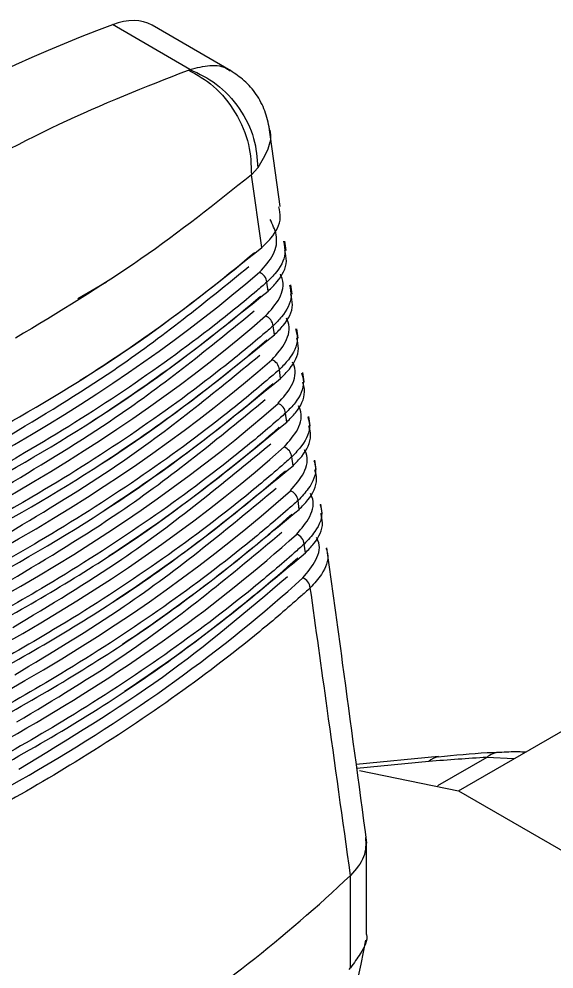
# Model space of a CAD drawing. Extents: x 8 to 113, y 0 to 87.
# Drawn here: x 79.405 to 79.994, y 11.525 to 12.57 of the extents above; entities that cross this region are included whole.
import ezdxf

# ---------------------------------------------------------------- set-up
doc = ezdxf.new("R2010")
doc.units = 0
doc.header["$MEASUREMENT"] = 0
doc.layers.add('OBJECT', color=7, linetype='CONTINUOUS')

msp = doc.modelspace()

# ---------------------------------------------------------------- linework, layer by layer
at = {"layer": 'OBJECT'}
for p, q in [((79.5927, 12.515), (79.5075, 12.5642)), ((79.6376, 12.5135), (79.551, 12.5635)), ((79.591, 12.5143), (79.5927, 12.515)), ((79.6921, 12.364), (79.6797, 12.454)), ((79.6674, 12.4067), (79.6604, 12.3989)), ((79.6719, 12.319), (79.6604, 12.3989)), ((79.6987, 12.3157), (79.6972, 12.3261)), ((79.5008, 12.2807), (79.4694, 12.2626)), ((79.6788, 12.271), (79.6774, 12.2808)), ((79.7053, 12.2675), (79.7039, 12.2778)), ((79.6857, 12.2229), (79.6843, 12.2327)), ((79.7119, 12.2193), (79.7105, 12.2296)), ((79.6926, 12.1749), (79.6912, 12.1846)), ((79.7185, 12.171), (79.7171, 12.1813)), ((79.6994, 12.1269), (79.698, 12.1366)), ((79.7251, 12.1228), (79.7237, 12.1331)), ((79.7062, 12.0788), (79.7048, 12.0886)), ((79.7317, 12.0746), (79.7303, 12.0848)), ((79.713, 12.0308), (79.7117, 12.0405)), ((79.7383, 12.0263), (79.7369, 12.0365)), ((79.7198, 11.9828), (79.7184, 11.9925)), ((79.8883, 11.721), (80.1169, 11.8529)), ((79.8665, 11.7587), (79.7759, 11.75)), ((79.8556, 11.7534), (79.7764, 11.7458)), ((79.9195, 11.7579), (79.8653, 11.7266)), ((79.8658, 11.7586), (79.8665, 11.7587)), ((79.7794, 11.7435), (79.8883, 11.721)), ((79.8883, 11.721), (80.2985, 11.4842)), ((79.787, 11.5638), (79.787, 11.6643)), ((79.7696, 11.628), (79.7695, 11.6279)), ((79.7696, 11.5263), (79.7696, 11.628)), ((79.7681, 11.5245), (79.7696, 11.5263))]:
    msp.add_line(p, q, dxfattribs=at)
at = {"layer": 'OBJECT', "flags": 128}
msp.add_lwpolyline([(79.9492, 11.7561), (79.9195, 11.7579), (79.9195, 11.7579), (79.9195, 11.7579)], dxfattribs=at)
at = {"layer": 'OBJECT'}
for centre, radius, start, end in [((79.6641, 12.2793), 0.0134, 6.4054, 67.5871), ((79.671, 12.2312), 0.0134, 6.4382, 67.7634), ((79.6779, 12.1831), 0.0134, 6.471, 67.9393), ((79.6848, 12.1351), 0.0133, 6.5032, 68.1142), ((79.6916, 12.087), 0.0133, 6.5362, 68.2878), ((79.6985, 12.039), 0.0133, 6.5682, 68.4615), ((79.7053, 11.991), 0.0133, 6.6, 68.6346), ((79.7121, 11.943), 0.0132, 6.6329, 68.8057), ((79.935, 11.7388), 0.0246, 93.3819, 129.1078), ((79.8687, 11.7403), 0.0185, 98.997, 134.9116), ((78.629, 12.8396), 1.664, 303.0242, 313.2654)]:
    msp.add_arc(centre, radius, start, end, dxfattribs=at)
for centre, major_axis, ratio, start_param, end_param in [((79.4881, 12.4613), (0.0641, 0.1015), 0.548826, 0.021956, 0.625519), ((79.1376, 10.6387), (1.2089, 1.8994), 0.546317, 0.627208, 0.990716), ((77.8461, 13.0078), (2.1942, 0.0164), 0.572227, 5.542671, 5.684292), ((77.8475, 13.0138), (2.1948, -0.0167), 0.582304, 5.308542, 5.695912), ((77.8461, 12.9572), (2.1974, 0.0165), 0.572227, 5.547323, 5.687706), ((77.8475, 12.9632), (2.1981, -0.0168), 0.582304, 5.30513, 5.699324), ((77.8461, 12.9066), (2.2007, 0.0165), 0.572227, 5.554251, 5.691111), ((77.8475, 12.9125), (2.2013, -0.0168), 0.582304, 5.301726, 5.702727), ((77.8461, 12.856), (2.2039, 0.0165), 0.572227, 5.555932, 5.694508), ((77.8475, 12.8619), (2.2046, -0.0168), 0.582304, 5.298331, 5.706122), ((77.8461, 12.8053), (2.2072, 0.0165), 0.572227, 5.557569, 5.697897), ((77.8475, 12.8113), (2.2078, -0.0168), 0.582304, 5.294944, 5.709509), ((77.8461, 12.7547), (2.2104, 0.0166), 0.572227, 5.559057, 5.701278), ((77.8475, 12.7607), (2.2111, -0.0169), 0.582304, 5.291565, 5.712888), ((77.8461, 12.7041), (2.2137, 0.0166), 0.572227, 5.564473, 5.704651), ((77.8475, 12.71), (2.2143, -0.0169), 0.582304, 5.288194, 5.716259), ((77.8461, 12.6535), (2.2169, 0.0166), 0.572227, 5.564439, 5.708015), ((77.8475, 12.6594), (2.2176, -0.0169), 0.582304, 5.284831, 5.719622)]:
    msp.add_ellipse(centre, major_axis=major_axis, ratio=ratio, start_param=start_param, end_param=end_param, dxfattribs=at)
for points, knots in [([(79.3051, 12.3792), (79.3531, 12.4056), (79.4489, 12.4585), (79.5436, 12.4957), (79.591, 12.5143)], [0, 0, 0, 0, 0.5, 1, 1, 1, 1]), ([(79.591, 12.5143), (79.6005, 12.509), (79.6204, 12.4979), (79.6441, 12.4681), (79.6593, 12.433), (79.6601, 12.41), (79.6604, 12.3989)], [0, 0, 0, 0, 0.24117, 0.5, 0.75883, 1, 1, 1, 1]), ([(79.5927, 12.515), (79.6002, 12.5168), (79.6151, 12.5206), (79.6302, 12.5188), (79.6361, 12.5138), (79.637, 12.513)], [0, 0, 0, 0, 0.454567, 0.909134, 1, 1, 1, 1]), ([(79.5927, 12.515), (79.6027, 12.5102), (79.6233, 12.5003), (79.6484, 12.4728), (79.665, 12.4398), (79.6666, 12.4175), (79.6674, 12.4067)], [0, 0, 0, 0, 0.241562, 0.4999998, 0.7584389, 1, 1, 1, 1]), ([(79.6804, 12.4493), (79.679, 12.4561), (79.6761, 12.4696), (79.6663, 12.4877), (79.6534, 12.503), (79.6426, 12.5101), (79.6374, 12.5136)], [0, 0, 0, 0, 0.258945, 0.516514, 0.76554, 1, 1, 1, 1]), ([(79.6801, 12.4492), (79.6803, 12.4488), (79.6827, 12.4418), (79.6796, 12.4269), (79.6714, 12.4134), (79.6674, 12.4067)], [0, 0, 0, 0, 0.031421, 0.515711, 1, 1, 1, 1]), ([(79.6604, 12.3989), (79.621, 12.3675), (79.5418, 12.3043), (79.448, 12.2477), (79.4008, 12.2192)], [0, 0, 0, 0, 0.496376, 1, 1, 1, 1]), ([(79.6719, 12.319), (79.6753, 12.3224), (79.6857, 12.3325), (79.694, 12.3482), (79.6914, 12.3598), (79.6905, 12.3637)], [0, 0, 0, 0, 0.247467, 0.747581, 1, 1, 1, 1]), ([(79.6692, 12.2917), (79.6751, 12.2981), (79.6868, 12.3108), (79.6899, 12.3317), (79.6837, 12.3443), (79.681, 12.3499)], [0, 0, 0, 0, 0.3561452, 0.712376, 1, 1, 1, 1]), ([(79.6958, 12.3259), (79.6967, 12.3214), (79.699, 12.3091), (79.6904, 12.2935), (79.6804, 12.2838), (79.6774, 12.2808)], [0, 0, 0, 0, 0.283128, 0.780256, 1, 1, 1, 1]), ([(79.0808, 11.9778), (79.0863, 11.9799), (79.1138, 11.9908), (79.2278, 12.0382), (79.3822, 12.1156), (79.5495, 12.2207), (79.6311, 12.2863), (79.6719, 12.319)], [0, 0, 0, 0, 0.023792, 0.118973, 0.500647, 0.750324, 1, 1, 1, 1]), ([(79.6788, 12.271), (79.6822, 12.2743), (79.6925, 12.2844), (79.7007, 12.3001), (79.6981, 12.3117), (79.6972, 12.3155)], [0, 0, 0, 0, 0.248572, 0.750916, 1, 1, 1, 1]), ([(79.3884, 12.1087), (79.4295, 12.1334), (79.5275, 12.1924), (79.6097, 12.2591), (79.6575, 12.298)], [0, 0, 0, 0, 0.418548, 1, 1, 1, 1]), ([(79.676, 12.2436), (79.6818, 12.25), (79.6932, 12.2627), (79.6969, 12.2794), (79.693, 12.2879), (79.6923, 12.2895)], [0, 0, 0, 0, 0.449601, 0.89931, 1, 1, 1, 1]), ([(79.6774, 12.2808), (79.6737, 12.2776), (79.655, 12.2616), (79.5735, 12.1955), (79.4387, 12.1051), (79.2535, 12.0067), (79.136, 11.9585), (79.0772, 11.9343)], [0, 0, 0, 0, 0.02343, 0.117165, 0.493038, 0.746519, 1, 1, 1, 1]), ([(79.7024, 12.2776), (79.7033, 12.2736), (79.7058, 12.2617), (79.6976, 12.246), (79.6876, 12.236), (79.6843, 12.2327)], [0, 0, 0, 0, 0.260632, 0.759996, 1, 1, 1, 1]), ([(79.0763, 11.9232), (79.0819, 11.9253), (79.1095, 11.9361), (79.2238, 11.9833), (79.3807, 12.0614), (79.552, 12.1687), (79.6365, 12.2369), (79.6788, 12.271)], [0, 0, 0, 0, 0.023339, 0.116711, 0.491126, 0.745563, 1, 1, 1, 1]), ([(79.6857, 12.2229), (79.6891, 12.2263), (79.6993, 12.2364), (79.7074, 12.252), (79.7047, 12.2635), (79.7038, 12.2673)], [0, 0, 0, 0, 0.249743, 0.754445, 1, 1, 1, 1]), ([(79.3907, 12.0567), (79.4317, 12.0814), (79.5313, 12.1413), (79.6145, 12.2092), (79.6635, 12.2492)], [0, 0, 0, 0, 0.411755, 1, 1, 1, 1]), ([(79.6843, 12.2327), (79.6806, 12.2295), (79.662, 12.2135), (79.5809, 12.1472), (79.4449, 12.0553), (79.256, 11.9546), (79.1339, 11.9047), (79.0728, 11.8797)], [0, 0, 0, 0, 0.022991, 0.114968, 0.483793, 0.741897, 1, 1, 1, 1]), ([(79.6829, 12.1955), (79.6886, 12.2019), (79.6999, 12.2146), (79.7036, 12.2313), (79.6996, 12.2397), (79.699, 12.2412)], [0, 0, 0, 0, 0.452208, 0.904525, 1, 1, 1, 1]), ([(79.0719, 11.8686), (79.0774, 11.8707), (79.1051, 11.8815), (79.2197, 11.9284), (79.3791, 12.0072), (79.5546, 12.1166), (79.642, 12.1875), (79.6857, 12.2229)], [0, 0, 0, 0, 0.022904, 0.114532, 0.481956, 0.740978, 1, 1, 1, 1]), ([(79.7091, 12.2294), (79.71, 12.2257), (79.7127, 12.2142), (79.7048, 12.1985), (79.6946, 12.1882), (79.6912, 12.1846)], [0, 0, 0, 0, 0.238244, 0.739979, 1, 1, 1, 1]), ([(79.6926, 12.1749), (79.6959, 12.1783), (79.7061, 12.1884), (79.7141, 12.2039), (79.7113, 12.2154), (79.7105, 12.2191)], [0, 0, 0, 0, 0.25098, 0.758176, 1, 1, 1, 1]), ([(79.393, 12.0047), (79.434, 12.0294), (79.5351, 12.0902), (79.6194, 12.1593), (79.6695, 12.2004)], [0, 0, 0, 0, 0.4052593, 1, 1, 1, 1]), ([(79.6897, 12.1475), (79.6954, 12.1538), (79.7066, 12.1666), (79.7103, 12.1832), (79.7063, 12.1915), (79.7056, 12.1929)], [0, 0, 0, 0, 0.454762, 0.909633, 1, 1, 1, 1]), ([(79.6912, 12.1846), (79.6875, 12.1814), (79.669, 12.1654), (79.5883, 12.0989), (79.4511, 12.0056), (79.2585, 11.9025), (79.1317, 11.8509), (79.0683, 11.8251)], [0, 0, 0, 0, 0.022568, 0.112852, 0.474885, 0.737443, 1, 1, 1, 1]), ([(79.7157, 12.1811), (79.7166, 12.1778), (79.7195, 12.1667), (79.712, 12.151), (79.7017, 12.1404), (79.698, 12.1366)], [0, 0, 0, 0, 0.215932, 0.720177, 1, 1, 1, 1]), ([(79.0674, 11.814), (79.073, 11.8161), (79.1007, 11.8269), (79.2156, 11.8736), (79.3776, 11.9531), (79.5572, 12.0646), (79.6474, 12.1381), (79.6926, 12.1749)], [0, 0, 0, 0, 0.022484, 0.112433, 0.473119, 0.73656, 1, 1, 1, 1]), ([(79.6994, 12.1269), (79.7027, 12.1302), (79.7128, 12.1404), (79.7207, 12.1559), (79.718, 12.1672), (79.7171, 12.1708)], [0, 0, 0, 0, 0.252286, 0.762115, 1, 1, 1, 1]), ([(79.3953, 11.9528), (79.4363, 11.9774), (79.539, 12.0392), (79.6243, 12.1094), (79.6756, 12.1517)], [0, 0, 0, 0, 0.399041, 1, 1, 1, 1]), ([(79.6965, 12.0994), (79.7021, 12.1058), (79.7133, 12.1186), (79.717, 12.1351), (79.7129, 12.1433), (79.7122, 12.1446)], [0, 0, 0, 0, 0.457268, 0.914647, 1, 1, 1, 1]), ([(79.698, 12.1366), (79.6943, 12.1334), (79.6759, 12.1173), (79.5957, 12.0507), (79.4573, 11.9558), (79.261, 11.8503), (79.1296, 11.7971), (79.0639, 11.7705)], [0, 0, 0, 0, 0.02216, 0.110812, 0.466297, 0.733148, 1, 1, 1, 1]), ([(79.7224, 12.1328), (79.7232, 12.1299), (79.7262, 12.1192), (79.7191, 12.1035), (79.7087, 12.0926), (79.7048, 12.0886)], [0, 0, 0, 0, 0.193664, 0.700565, 1, 1, 1, 1]), ([(79.0629, 11.7594), (79.0685, 11.7616), (79.0963, 11.7722), (79.2114, 11.8187), (79.376, 11.8989), (79.5598, 12.0125), (79.6528, 12.0887), (79.6994, 12.1269)], [0, 0, 0, 0, 0.022079, 0.110408, 0.464597, 0.732298, 1, 1, 1, 1]), ([(79.7062, 12.0788), (79.7095, 12.0822), (79.7196, 12.0924), (79.7274, 12.1078), (79.7246, 12.1191), (79.7237, 12.1226)], [0, 0, 0, 0, 0.253663, 0.766271, 1, 1, 1, 1]), ([(79.3976, 11.9008), (79.4386, 11.9254), (79.5429, 11.9881), (79.6292, 12.0596), (79.6817, 12.1029)], [0, 0, 0, 0, 0.393082, 1, 1, 1, 1]), ([(79.7033, 12.0514), (79.7089, 12.0578), (79.7199, 12.0706), (79.7237, 12.087), (79.7194, 12.0951), (79.7188, 12.0963)], [0, 0, 0, 0, 0.45973, 0.91957, 1, 1, 1, 1]), ([(79.7048, 12.0886), (79.7012, 12.0853), (79.6829, 12.0692), (79.603, 12.0024), (79.4634, 11.9061), (79.2635, 11.7982), (79.1274, 11.7433), (79.0594, 11.7159)], [0, 0, 0, 0, 0.021766, 0.108843, 0.45801, 0.729005, 1, 1, 1, 1]), ([(79.0584, 11.7049), (79.064, 11.707), (79.0919, 11.7176), (79.2073, 11.7639), (79.3744, 11.8447), (79.5623, 11.9605), (79.6583, 12.0394), (79.7062, 12.0788)], [0, 0, 0, 0, 0.021688, 0.108455, 0.456373, 0.728187, 1, 1, 1, 1]), ([(79.7291, 12.0846), (79.7299, 12.082), (79.733, 12.0716), (79.7261, 12.056), (79.7157, 12.0448), (79.7117, 12.0405)], [0, 0, 0, 0, 0.171409, 0.681117, 1, 1, 1, 1]), ([(79.713, 12.0308), (79.7163, 12.0342), (79.7263, 12.0444), (79.734, 12.0597), (79.7312, 12.0709), (79.7303, 12.0744)], [0, 0, 0, 0, 0.255113, 0.770648, 1, 1, 1, 1]), ([(79.3999, 11.8488), (79.4409, 11.8735), (79.5468, 11.9371), (79.6342, 12.0098), (79.6878, 12.0543)], [0, 0, 0, 0, 0.387367, 1, 1, 1, 1]), ([(79.7101, 12.0033), (79.7156, 12.0097), (79.7265, 12.0225), (79.7303, 12.0389), (79.726, 12.047), (79.7254, 12.0481)], [0, 0, 0, 0, 0.46215, 0.924411, 1, 1, 1, 1]), ([(79.7117, 12.0405), (79.708, 12.0373), (79.6898, 12.0211), (79.6103, 11.9542), (79.4696, 11.8564), (79.2661, 11.746), (79.1253, 11.6896), (79.0548, 11.6614)], [0, 0, 0, 0, 0.021386, 0.106942, 0.450009, 0.725005, 1, 1, 1, 1]), ([(79.7358, 12.0363), (79.7365, 12.0341), (79.7397, 12.0241), (79.7332, 12.0085), (79.7226, 11.997), (79.7184, 11.9925)], [0, 0, 0, 0, 0.149136, 0.66181, 1, 1, 1, 1]), ([(79.0539, 11.6503), (79.0595, 11.6525), (79.0875, 11.663), (79.2031, 11.709), (79.3728, 11.7906), (79.565, 11.9084), (79.6637, 11.99), (79.713, 12.0308)], [0, 0, 0, 0, 0.021311, 0.106568, 0.448432, 0.724216, 1, 1, 1, 1]), ([(79.7198, 11.9828), (79.7231, 11.9862), (79.733, 11.9965), (79.7406, 12.0117), (79.7377, 12.0228), (79.7369, 12.0261)], [0, 0, 0, 0, 0.256641, 0.775256, 1, 1, 1, 1]), ([(79.4022, 11.7968), (79.4433, 11.8215), (79.5507, 11.8861), (79.6392, 11.96), (79.6939, 12.0056)], [0, 0, 0, 0, 0.38188, 1, 1, 1, 1]), ([(79.7184, 11.9925), (79.7148, 11.9893), (79.6967, 11.9731), (79.6176, 11.906), (79.4758, 11.8066), (79.2686, 11.6938), (79.1231, 11.6358), (79.0503, 11.6068)], [0, 0, 0, 0, 0.021019, 0.105106, 0.44228, 0.72114, 1, 1, 1, 1]), ([(79.7169, 11.9553), (79.7223, 11.9617), (79.7331, 11.9745), (79.737, 11.9909), (79.7326, 11.9988), (79.732, 11.9999)], [0, 0, 0, 0, 0.464534, 0.929176, 1, 1, 1, 1]), ([(79.0494, 11.5958), (79.055, 11.5979), (79.083, 11.6084), (79.1989, 11.6542), (79.3713, 11.7364), (79.5676, 11.8563), (79.6691, 11.9407), (79.7198, 11.9828)], [0, 0, 0, 0, 0.020947, 0.104745, 0.44076, 0.72038, 1, 1, 1, 1]), ([(79.7425, 11.9881), (79.7431, 11.9862), (79.7464, 11.9766), (79.7402, 11.961), (79.7296, 11.9493), (79.7252, 11.9445)], [0, 0, 0, 0, 0.126813, 0.642615, 1, 1, 1, 1]), ([(79.7875, 11.6634), (79.7787, 11.7295), (79.7642, 11.8377), (79.7493, 11.9461), (79.7435, 11.9883)], [0, 0, 0, 0, 0.611003, 1, 1, 1, 1]), ([(79.4045, 11.7449), (79.4588, 11.7779), (79.5672, 11.8439), (79.6558, 11.9193), (79.7001, 11.957)], [0, 0, 0, 0, 0.500491, 1, 1, 1, 1]), ([(79.7252, 11.9445), (79.7216, 11.9412), (79.7036, 11.925), (79.6249, 11.8578), (79.4819, 11.7569), (79.2712, 11.6417), (79.1209, 11.5821), (79.0458, 11.5522)], [0, 0, 0, 0, 0.020664, 0.103331, 0.434809, 0.717404, 1, 1, 1, 1]), ([(79.7695, 11.6279), (79.7609, 11.6892), (79.7463, 11.7947), (79.7314, 11.9003), (79.7252, 11.9445)], [0, 0, 0, 0, 0.581449, 1, 1, 1, 1]), ([(79.9335, 11.7632), (79.929, 11.7631), (79.9076, 11.7624), (79.8843, 11.76), (79.8659, 11.7581)], [0, 0, 0, 0, 0.208966, 1, 1, 1, 1]), ([(79.9621, 11.7636), (79.9594, 11.7637), (79.95, 11.7643), (79.9405, 11.7636), (79.9336, 11.7631)], [0, 0, 0, 0, 0.276972, 1, 1, 1, 1]), ([(79.9195, 11.7579), (79.9195, 11.7579), (79.8988, 11.7566), (79.8772, 11.755), (79.8556, 11.7534)], [0, 0, 0, 0, 0.00003, 1, 1, 1, 1]), ([(79.7861, 11.6698), (79.7863, 11.6625), (79.7868, 11.6476), (79.7754, 11.6346), (79.7696, 11.628)], [0, 0, 0, 0, 0.4914502, 1, 1, 1, 1]), ([(79.7867, 11.5638), (79.7868, 11.5635), (79.7889, 11.5563), (79.7827, 11.5452), (79.7733, 11.5316), (79.7696, 11.5263)], [0, 0, 0, 0, 0.027792, 0.619444, 1, 1, 1, 1]), ([(79.73, 11.274), (79.7347, 11.2974), (79.7538, 11.3915), (79.7723, 11.4859), (79.7863, 11.5568)], [0, 0, 0, 0, 0.249079, 1, 1, 1, 1])]:
    msp.add_open_spline(points, degree=3, knots=knots, dxfattribs=at)

doc.saveas('drawing.dxf')
